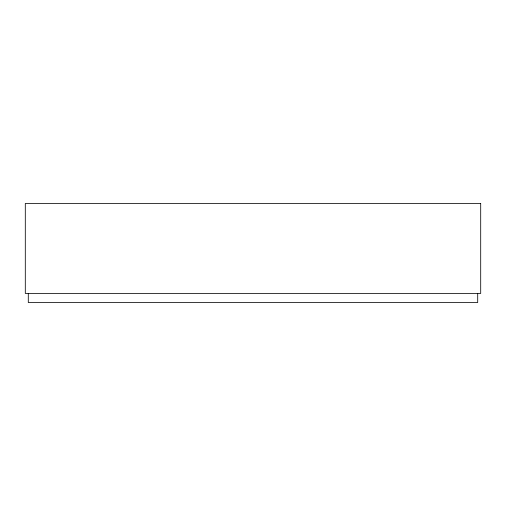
<?xml version="1.0" encoding="UTF-8"?>
<svg xmlns="http://www.w3.org/2000/svg" width="506" height="506" viewBox="0 0 506 506"><rect width="100%" height="100%" fill="white"/><g stroke="black" fill="none" stroke-linecap="round" stroke-linejoin="round"><path stroke-width="0.76" d="M477.702 293.429L477.702 302.512L28.292 302.512L28.292 293.429M480.7 203.488L25.3 203.488L25.3 293.429L480.7 293.429L480.7 203.488"/></g></svg>
